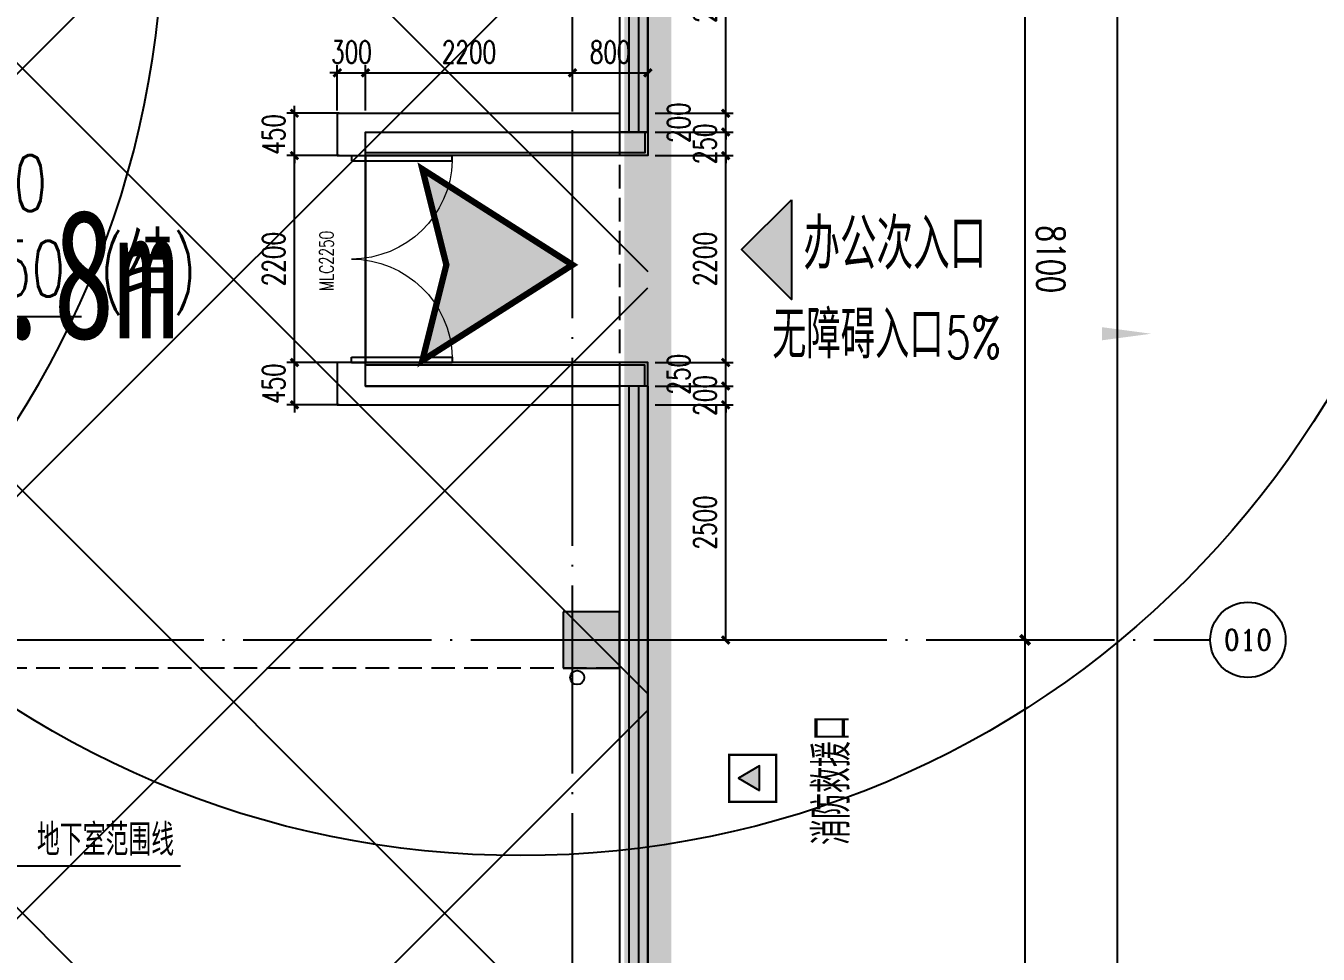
# Model space of a CAD drawing. Extents: x -821772 to -21949, y 506164 to 1049594.
# Drawn here: x -134665 to -120928, y 812279 to 822150 of the extents above; entities that cross this region are included whole.
import ezdxf
from ezdxf.enums import TextEntityAlignment as Align
from ezdxf.xclip import XClip

# ---------------------------------------------------------------- set-up
doc = ezdxf.new("R2010")
doc.units = 0
doc.header["$LTSCALE"] = 1000
doc.header["$MEASUREMENT"] = 0
doc.header["$XCLIPFRAME"] = 2
for name, pattern in [('10平面20250807_t3$0$DASH', [0.35, 0.25, -0.1]), ('10平面20250807_t3$0$DOTE', [2.42, 2, -0.2, 0.02, -0.2]), ('DASH', [0.35, 0.25, -0.1])]:
    doc.linetypes.add(name, pattern=pattern)
doc.layers.get('Defpoints').update_dxf_attribs({"color": 210})
doc.layers.add('1-防火分区线', color=201, linetype='DASH', lineweight=50)
for name, color, linetype in [('10平面20250807_t3$0$10平面$0$WINDOW', 8, 'Continuous'), ('10平面20250807_t3$0$10平面$0$WINDOW_TEXT', 8, 'Continuous'), ('10平面20250807_t3$0$A-AXIS-D', 8, 'Continuous'), ('10平面20250807_t3$0$A-AXIS-DOTE', 8, '10平面20250807_t3$0$DOTE'), ('10平面20250807_t3$0$A-AXIS-DP', 8, 'Continuous'), ('10平面20250807_t3$0$A-AXIS-SYMB', 8, 'Continuous'), ('10平面20250807_t3$0$A-CURTAIN', 8, 'Continuous'), ('10平面20250807_t3$0$A-DRAIN', 8, 'Continuous'), ('10平面20250807_t3$0$A-LIN-V', 8, 'Continuous'), ('10平面20250807_t3$0$A-TEXT', 8, 'Continuous'), ('10平面20250807_t3$0$A-WINDOW', 8, 'Continuous'), ('10平面20250807_t3$0$AS-COLN', 8, 'Continuous'), ('10平面20250807_t3$0$AS-WALL', 8, 'Continuous'), ('10平面20250807_t3$0$AS-结构边线层', 8, 'Continuous'), ('10平面20250807_t3$0$CURTWALL', 8, 'Continuous'), ('10平面20250807_t3$0$FH-line', 8, 'Continuous'), ('10平面20250807_t3$0$FH-tri', 8, 'Continuous'), ('10平面20250807_t3$0$PUB_HATCH', 8, 'Continuous'), ('10平面20250807_t3$0$PUB_TEXT', 8, 'Continuous'), ('10平面20250807_t3$0$RP-N2-01$0$$0$A-WIND-J', 8, 'Continuous'), ('10平面20250807_t3$0$RP-N2-01$0$A-WIND-J', 8, 'Continuous'), ('10平面20250807_t3$0$SB_ZF消火栓', 10, 'Continuous'), ('10平面20250807_t3$0$建-引出', 8, 'Continuous'), ('10平面20250807_t3$0$建-标高', 8, 'Continuous'), ('PUB_HATCH', 8, 'Continuous'), ('SPACE', 7, 'Continuous'), ('指示', 1, 'Continuous')]:
    doc.layers.add(name, color=color, linetype=linetype)
doc.layers.add('10平面20250807_t3$0$A-加建区域', color=8, linetype='Continuous', plot=False)
doc.styles.add('10平面20250807_t3$0$10平面$0$_TCH_WINDOW', font='SIMPLEX', dxfattribs={"height": 3.5, "bigfont": 'GBCBIG'})
doc.styles.add('10平面20250807_t3$0$_TCH_AXIS', font='COMPLEX', dxfattribs={"bigfont": 'GBCBIG'})
doc.styles.add('10平面20250807_t3$0$_TCH_DIM', font='SIMPLEX', dxfattribs={"bigfont": 'GBCBIG'})
doc.styles.add('10平面20250807_t3$0$_TCH_DIM_T3', font='SIMPLEX', dxfattribs={"width": 0.705882, "bigfont": 'GBCBIG'})
doc.styles.add('10平面20250807_t3$0$A-DIM_T3', font='SIMPLEX', dxfattribs={"width": 0.705882, "bigfont": 'GBCBIG'})
doc.styles.add('10平面20250807_t3$0$A-STANDARD', font='SIMPLEX', dxfattribs={"bigfont": 'GBCBIG'})
doc.styles.add('黑体', font='simhei.ttf', dxfattribs={"width": 0.7})
doc.dimstyles.new('10平面20250807_t3$0$_TCH_ARCH&&100', dxfattribs={"dimtxt": 297.5, "dimasz": 100, "dimexe": 100, "dimexo": 100, "dimgap": 126.25, "dimtad": 1, "dimdec": 0, "dimzin": 0, "dimdsep": 46, "dimtxsty": '10平面20250807_t3$0$_TCH_DIM_T3', "dimblk": '10平面20250807_t3$0$_ArchTick', "dimcen": 0.09, "dimclrt": 7, "dimazin": 2, "dimtfac": 1, "dimtdec": 0, "dimtix": 1, "dimtmove": 2, "dimatfit": 3, "dimfxl": 0, "dimtolj": 1, "dimtzin": 0, "dimarcsym": 0})
doc.dimstyles.new('10平面20250807_t3$0$_TCH_ARCH&&80', dxfattribs={"dimtxt": 238, "dimasz": 80, "dimexe": 80, "dimexo": 80, "dimgap": 101, "dimtad": 1, "dimdec": 0, "dimzin": 0, "dimdsep": 46, "dimtxsty": '10平面20250807_t3$0$_TCH_DIM_T3', "dimblk": '10平面20250807_t3$0$_ArchTick', "dimcen": 0.09, "dimclrt": 7, "dimazin": 2, "dimtfac": 1, "dimtdec": 0, "dimtix": 1, "dimtmove": 2, "dimatfit": 3, "dimfxl": 0, "dimtolj": 1, "dimtzin": 0, "dimarcsym": 0})
doc.dimstyles.new('10平面20250807_t3$0$A-DIM&&100', dxfattribs={"dimtxt": 297.5, "dimasz": 100, "dimexe": 100, "dimexo": 100, "dimgap": 126.25, "dimtad": 1, "dimdec": 0, "dimzin": 0, "dimdsep": 46, "dimtxsty": '10平面20250807_t3$0$A-DIM_T3', "dimblk": '10平面20250807_t3$0$_ArchTick', "dimcen": 0.09, "dimclrt": 7, "dimazin": 2, "dimtfac": 1, "dimtdec": 0, "dimtix": 1, "dimtmove": 2, "dimatfit": 3, "dimfxl": 0, "dimtolj": 1, "dimtzin": 0, "dimarcsym": 0})

# ---------------------------------------------------------------- blocks, each defined once
blk = doc.blocks.new('指示')
at = {"layer": '指示'}
blk.add_hatch(color=8, dxfattribs=at).paths.add_polyline_path([(-248568, -61667), (-245540, -56919), (-242513, -61667), (-245540, -60909)])
at = {"layer": '指示', "color": 240, "const_width": 200}
blk.add_lwpolyline([(-248568, -61667), (-245540, -56919), (-242513, -61667), (-245540, -60909)], close=True, dxfattribs=at)
blk = doc.blocks.new('10平面20250807_t3$0$_ArchTick')
at = {"color": 0, "linetype": 'ByBlock', "const_width": 0.4}
blk.add_lwpolyline([(-0.5, -0.5), (0.5, 0.5)], dxfattribs=at)
blk = doc.blocks.new('*D9946')
at = {"layer": '10平面20250807_t3$0$A-AXIS-D', "color": 0, "lineweight": -2}
for p, q in [((95776, 18900), (96792, 18900)), ((96692, 18900), (96692, 10800)), ((95776, 10800), (96792, 10800))]:
    blk.add_line(p, q, dxfattribs=at)
at = {"layer": 'Defpoints', "color": 0}
for p in [(95676, 18900), (95676, 10800), (96692, 10800)]:
    blk.add_point(p, dxfattribs=at)
at = {"layer": '10平面20250807_t3$0$A-AXIS-D', "color": 0, "lineweight": -2, "xscale": 100, "yscale": 100, "zscale": 100}
for p, rotation in [((96692, 18900), 90), ((96692, 10800), 270)]:
    blk.add_blockref('10平面20250807_t3$0$_ArchTick', p, dxfattribs=dict(at, rotation=rotation))
at = {"layer": '10平面20250807_t3$0$A-AXIS-D', "color": 7, "insert": (96967, 14850), "char_height": 297.5, "attachment_point": 5, "rotation": 270, "style": '10平面20250807_t3$0$A-DIM_T3'}
blk.add_mtext('\\A1;8100', dxfattribs=at)
blk = doc.blocks.new('*D9947')
at = {"layer": '10平面20250807_t3$0$A-AXIS-D', "color": 0, "lineweight": -2}
for p, q in [((95776, 10800), (96792, 10800)), ((96692, 10800), (96692, 2700)), ((95776, 2700), (96792, 2700))]:
    blk.add_line(p, q, dxfattribs=at)
at = {"layer": 'Defpoints', "color": 0}
for p in [(95676, 10800), (95676, 2700), (96692, 2700)]:
    blk.add_point(p, dxfattribs=at)
at = {"layer": '10平面20250807_t3$0$A-AXIS-D', "color": 0, "lineweight": -2, "xscale": 100, "yscale": 100, "zscale": 100}
for p, rotation in [((96692, 10800), 90), ((96692, 2700), 270)]:
    blk.add_blockref('10平面20250807_t3$0$_ArchTick', p, dxfattribs=dict(at, rotation=rotation))
at = {"layer": '10平面20250807_t3$0$A-AXIS-D', "color": 7, "insert": (96967, 6750), "char_height": 297.5, "attachment_point": 5, "rotation": 270, "style": '10平面20250807_t3$0$A-DIM_T3'}
blk.add_mtext('\\A1;8100', dxfattribs=at)
blk = doc.blocks.new('*D10008')
at = {"layer": '10平面20250807_t3$0$A-AXIS-D', "color": 0, "lineweight": -2}
for p, q in [((95876, 27700), (97772, 27700)), ((97672, 27700), (97672, -63700)), ((95876, -63700), (97772, -63700))]:
    blk.add_line(p, q, dxfattribs=at)
at = {"layer": 'Defpoints', "color": 0}
for p in [(95776, 27700), (95776, -63700), (97672, -63700)]:
    blk.add_point(p, dxfattribs=at)
at = {"layer": '10平面20250807_t3$0$A-AXIS-D', "color": 0, "lineweight": -2, "xscale": 100, "yscale": 100, "zscale": 100}
for p, rotation in [((97672, 27700), 90), ((97672, -63700), 270)]:
    blk.add_blockref('10平面20250807_t3$0$_ArchTick', p, dxfattribs=dict(at, rotation=rotation))
at = {"layer": '10平面20250807_t3$0$A-AXIS-D', "color": 7, "insert": (97947, -18000), "char_height": 297.5, "attachment_point": 5, "rotation": 270, "style": '10平面20250807_t3$0$_TCH_DIM_T3'}
blk.add_mtext('\\A1;91400', dxfattribs=at)
blk = doc.blocks.new('10平面20250807_t3$0$JYC-1')
at = {"layer": '10平面20250807_t3$0$FH-tri'}
h = blk.add_hatch(color=2, dxfattribs=at)
h.dxf.hatch_style = 1
h.paths.add_polyline_path([(-293091, 351608), (-291841, 350358), (-293091, 350358)])
at = {"layer": '10平面20250807_t3$0$FH-tri', "color": 2}
blk.add_lwpolyline([(-293091, 351608), (-291841, 350358), (-291841, 350358), (-293091, 350358)], close=True, dxfattribs=at)
at = {"layer": '10平面20250807_t3$0$A-TEXT', "style": '10平面20250807_t3$0$A-STANDARD'}
blk.add_text('办公次入口', height=900.2, rotation=45, dxfattribs=at).set_placement((-292068, 350886, 0))
blk = doc.blocks.new('10平面20250807_t3$0$43243')
at = {"layer": '10平面20250807_t3$0$AS-结构边线层'}
blk.add_lwpolyline([(-128054, 783220), (-128054, 818320), (-131054, 818320), (-131054, 821020), (-128054, 821020), (-128054, 832070), (-128354, 832070), (-128354, 832220), (-140254, 832220), (-143954, 832220), (-143954, 741420)], dxfattribs=at)
blk = doc.blocks.new('10平面20250807_t3$0$RP-N2-01$0$$0$xfjy')
at = {"layer": '10平面20250807_t3$0$RP-N2-01$0$$0$A-WIND-J'}
h = blk.add_hatch(color=256, dxfattribs=at)
h.dxf.hatch_style = 1
h.paths.add_polyline_path([(1141876, -26214), (1142135, -26214), (1142005, -25989)])
at = {"layer": '10平面20250807_t3$0$RP-N2-01$0$$0$A-WIND-J', "const_width": 25}
blk.add_lwpolyline([(1141755, -25889), (1141755, -26389), (1142255, -26389), (1142255, -25889)], close=True, dxfattribs=at)
at = {"layer": '10平面20250807_t3$0$RP-N2-01$0$$0$A-WIND-J'}
for points in [[(1141755, -26389), (1142255, -26389), (1142255, -25889), (1141755, -25889)], [(1141876, -26214), (1142135, -26214), (1142005, -25989)]]:
    blk.add_lwpolyline(points, close=True, dxfattribs=at)
blk = doc.blocks.new('10平面20250807_t3$0$RP-N2-01$0$xfjy')
at = {"layer": '10平面20250807_t3$0$RP-N2-01$0$$0$A-WIND-J'}
blk.add_blockref('10平面20250807_t3$0$RP-N2-01$0$$0$xfjy', (0, 0), dxfattribs=at)
blk = doc.blocks.new('10平面20250807_t3$0$1232')
at = {"layer": '10平面20250807_t3$0$RP-N2-01$0$A-WIND-J', "rotation": 90}
blk.add_blockref('10平面20250807_t3$0$RP-N2-01$0$xfjy', (-153079, -327855, 0), dxfattribs=at)
at = {"layer": '10平面20250807_t3$0$A-TEXT', "style": '10平面20250807_t3$0$_TCH_DIM'}
blk.add_text('消防救援口', height=384.1, rotation=90, dxfattribs=at).set_placement((-125907, 813439, 0))
blk = doc.blocks.new('10平面20250807_t3$0$A$C5D961328')
at = {"layer": '10平面20250807_t3$0$A-LIN-V', "ltscale": 500}
blk.add_circle((350, 40), 10001, dxfattribs=at)
blk = doc.blocks.new('10平面20250807_t3$0$234243242332')
at = {"layer": '10平面20250807_t3$0$SB_ZF消火栓', "xscale": -1, "rotation": 180}
blk.add_blockref('10平面20250807_t3$0$A$C5D961328', (-143554, 823360), dxfattribs=at)
at = {"layer": '10平面20250807_t3$0$SB_ZF消火栓', "rotation": 180.0000000027096}
blk.add_blockref('10平面20250807_t3$0$A$C5D961328', (-129054, 823368), dxfattribs=at)
blk = doc.blocks.new('10平面20250807_t3$0$3213121')
at = {"layer": '10平面20250807_t3$0$A-DRAIN', "color": 3}
blk.add_circle((371196, 815220), 75, dxfattribs=at)
blk = doc.blocks.new('10平面20250807_t3$0$w4324323333')
at = {"layer": '10平面20250807_t3$0$AS-COLN'}
for p, q in [((-128354, 815920), (-128954, 815920)), ((-128954, 815920), (-128954, 815320)), ((-128354, 815320), (-128354, 815920)), ((-128954, 815320), (-128354, 815320))]:
    blk.add_line(p, q, dxfattribs=at)
blk = doc.blocks.new('*D11761')
at = {"layer": '10平面20250807_t3$0$A-AXIS-DP', "color": 0, "lineweight": -2}
for p, q in [((-127974, 818120), (-127146, 818120)), ((-127226, 815620), (-127226, 818120)), ((-127974, 815620), (-127146, 815620))]:
    blk.add_line(p, q, dxfattribs=at)
at = {"layer": 'Defpoints', "color": 0}
for p in [(-128054, 818120), (-127226, 818120), (-128054, 815620)]:
    blk.add_point(p, dxfattribs=at)
at = {"layer": '10平面20250807_t3$0$A-AXIS-DP', "color": 0, "lineweight": -2, "xscale": 80, "yscale": 80, "zscale": 80}
for p, rotation in [((-127226, 818120), 90), ((-127226, 815620), 270)]:
    blk.add_blockref('10平面20250807_t3$0$_ArchTick', p, dxfattribs=dict(at, rotation=rotation))
at = {"layer": '10平面20250807_t3$0$A-AXIS-DP', "color": 7, "insert": (-127446, 816870), "char_height": 238, "attachment_point": 5, "rotation": 90, "style": '10平面20250807_t3$0$_TCH_DIM_T3'}
blk.add_mtext('\\A1;2500', dxfattribs=at)
blk = doc.blocks.new('*D11762')
at = {"layer": '10平面20250807_t3$0$A-AXIS-DP', "color": 0, "lineweight": -2}
for p, q in [((-127974, 818320), (-127146, 818320)), ((-127226, 818320), (-127226, 818400)), ((-127226, 818120), (-127226, 818320)), ((-127974, 818120), (-127146, 818120)), ((-127226, 818120), (-127226, 818040))]:
    blk.add_line(p, q, dxfattribs=at)
at = {"layer": 'Defpoints', "color": 0}
for p in [(-128054, 818320), (-127226, 818320), (-128054, 818120)]:
    blk.add_point(p, dxfattribs=at)
at = {"layer": '10平面20250807_t3$0$A-AXIS-DP', "color": 0, "lineweight": -2, "xscale": 80, "yscale": 80, "zscale": 80}
for p, rotation in [((-127226, 818320), 270), ((-127226, 818120), 90)]:
    blk.add_blockref('10平面20250807_t3$0$_ArchTick', p, dxfattribs=dict(at, rotation=rotation))
at = {"layer": '10平面20250807_t3$0$A-AXIS-DP', "color": 7, "insert": (-127446, 818220), "char_height": 238, "attachment_point": 5, "rotation": 90, "style": '10平面20250807_t3$0$_TCH_DIM_T3'}
blk.add_mtext('\\A1;200', dxfattribs=at)
blk = doc.blocks.new('*D11763')
at = {"layer": '10平面20250807_t3$0$A-AXIS-DP', "color": 0, "lineweight": -2}
for p, q in [((-127974, 818570), (-127146, 818570)), ((-127226, 818320), (-127226, 818570)), ((-127974, 818320), (-127146, 818320))]:
    blk.add_line(p, q, dxfattribs=at)
at = {"layer": 'Defpoints', "color": 0}
for p in [(-128054, 818570), (-127226, 818570), (-128054, 818320)]:
    blk.add_point(p, dxfattribs=at)
at = {"layer": '10平面20250807_t3$0$A-AXIS-DP', "color": 0, "lineweight": -2, "xscale": 80, "yscale": 80, "zscale": 80}
for p, rotation in [((-127226, 818570), 90), ((-127226, 818320), 270)]:
    blk.add_blockref('10平面20250807_t3$0$_ArchTick', p, dxfattribs=dict(at, rotation=rotation))
at = {"layer": '10平面20250807_t3$0$A-AXIS-DP', "color": 7, "insert": (-127726, 818445), "char_height": 238, "attachment_point": 5, "rotation": 90, "style": '10平面20250807_t3$0$_TCH_DIM_T3'}
blk.add_mtext('\\A1;250', dxfattribs=at)
blk = doc.blocks.new('*D11764')
at = {"layer": '10平面20250807_t3$0$A-AXIS-DP', "color": 0, "lineweight": -2}
for p, q in [((-127974, 820770), (-127146, 820770)), ((-127226, 818570), (-127226, 820770)), ((-127974, 818570), (-127146, 818570))]:
    blk.add_line(p, q, dxfattribs=at)
at = {"layer": 'Defpoints', "color": 0}
for p in [(-128054, 820770), (-127226, 820770), (-128054, 818570)]:
    blk.add_point(p, dxfattribs=at)
at = {"layer": '10平面20250807_t3$0$A-AXIS-DP', "color": 0, "lineweight": -2, "xscale": 80, "yscale": 80, "zscale": 80}
for p, rotation in [((-127226, 820770), 90), ((-127226, 818570), 270)]:
    blk.add_blockref('10平面20250807_t3$0$_ArchTick', p, dxfattribs=dict(at, rotation=rotation))
at = {"layer": '10平面20250807_t3$0$A-AXIS-DP', "color": 7, "insert": (-127446, 819670), "char_height": 238, "attachment_point": 5, "rotation": 90, "style": '10平面20250807_t3$0$_TCH_DIM_T3'}
blk.add_mtext('\\A1;2200', dxfattribs=at)
blk = doc.blocks.new('*D11765')
at = {"layer": '10平面20250807_t3$0$A-AXIS-DP', "color": 0, "lineweight": -2}
for p, q in [((-127226, 821020), (-127226, 821100)), ((-127974, 821020), (-127146, 821020)), ((-127226, 820770), (-127226, 821020)), ((-127974, 820770), (-127146, 820770)), ((-127226, 820770), (-127226, 820690))]:
    blk.add_line(p, q, dxfattribs=at)
at = {"layer": 'Defpoints', "color": 0}
for p in [(-128054, 821020), (-127226, 821020), (-128054, 820770)]:
    blk.add_point(p, dxfattribs=at)
at = {"layer": '10平面20250807_t3$0$A-AXIS-DP', "color": 0, "lineweight": -2, "xscale": 80, "yscale": 80, "zscale": 80}
for p, rotation in [((-127226, 821020), 270), ((-127226, 820770), 90)]:
    blk.add_blockref('10平面20250807_t3$0$_ArchTick', p, dxfattribs=dict(at, rotation=rotation))
at = {"layer": '10平面20250807_t3$0$A-AXIS-DP', "color": 7, "insert": (-127446, 820895), "char_height": 238, "attachment_point": 5, "rotation": 90, "style": '10平面20250807_t3$0$_TCH_DIM_T3'}
blk.add_mtext('\\A1;250', dxfattribs=at)
blk = doc.blocks.new('*D11766')
at = {"layer": '10平面20250807_t3$0$A-AXIS-DP', "color": 0, "lineweight": -2}
for p, q in [((-127226, 821220), (-127226, 821300)), ((-127974, 821220), (-127146, 821220)), ((-127226, 821020), (-127226, 821220)), ((-127974, 821020), (-127146, 821020)), ((-127226, 821020), (-127226, 820940))]:
    blk.add_line(p, q, dxfattribs=at)
at = {"layer": 'Defpoints', "color": 0}
for p in [(-128054, 821220), (-127226, 821220), (-128054, 821020)]:
    blk.add_point(p, dxfattribs=at)
at = {"layer": '10平面20250807_t3$0$A-AXIS-DP', "color": 0, "lineweight": -2, "xscale": 80, "yscale": 80, "zscale": 80}
for p, rotation in [((-127226, 821220), 270), ((-127226, 821020), 90)]:
    blk.add_blockref('10平面20250807_t3$0$_ArchTick', p, dxfattribs=dict(at, rotation=rotation))
at = {"layer": '10平面20250807_t3$0$A-AXIS-DP', "color": 7, "insert": (-127726, 821120), "char_height": 238, "attachment_point": 5, "rotation": 90, "style": '10平面20250807_t3$0$_TCH_DIM_T3'}
blk.add_mtext('\\A1;200', dxfattribs=at)
blk = doc.blocks.new('*D11767')
at = {"layer": '10平面20250807_t3$0$A-AXIS-DP', "color": 0, "lineweight": -2}
for p, q in [((-127974, 823720), (-127146, 823720)), ((-127226, 821220), (-127226, 823720)), ((-127974, 821220), (-127146, 821220))]:
    blk.add_line(p, q, dxfattribs=at)
at = {"layer": 'Defpoints', "color": 0}
for p in [(-128054, 823720), (-127226, 823720), (-128054, 821220)]:
    blk.add_point(p, dxfattribs=at)
at = {"layer": '10平面20250807_t3$0$A-AXIS-DP', "color": 0, "lineweight": -2, "xscale": 80, "yscale": 80, "zscale": 80}
for p, rotation in [((-127226, 823720), 90), ((-127226, 821220), 270)]:
    blk.add_blockref('10平面20250807_t3$0$_ArchTick', p, dxfattribs=dict(at, rotation=rotation))
at = {"layer": '10平面20250807_t3$0$A-AXIS-DP', "color": 7, "insert": (-127446, 822470), "char_height": 238, "attachment_point": 5, "rotation": 90, "style": '10平面20250807_t3$0$_TCH_DIM_T3'}
blk.add_mtext('\\A1;2500', dxfattribs=at)
blk = doc.blocks.new('*D12237')
at = {"layer": '10平面20250807_t3$0$A-AXIS-DP', "color": 0, "lineweight": -2}
for p, q in [((-131334, 818570), (-131890, 818570)), ((-131810, 818570), (-131810, 818650)), ((-131810, 818120), (-131810, 818570)), ((-131334, 818120), (-131890, 818120)), ((-131810, 818120), (-131810, 818040))]:
    blk.add_line(p, q, dxfattribs=at)
at = {"layer": 'Defpoints', "color": 0}
for p in [(-131810, 818570), (-131254, 818570), (-131254, 818120)]:
    blk.add_point(p, dxfattribs=at)
at = {"layer": '10平面20250807_t3$0$A-AXIS-DP', "color": 0, "lineweight": -2, "xscale": 80, "yscale": 80, "zscale": 80}
for p, rotation in [((-131810, 818570), 270), ((-131810, 818120), 90)]:
    blk.add_blockref('10平面20250807_t3$0$_ArchTick', p, dxfattribs=dict(at, rotation=rotation))
at = {"layer": '10平面20250807_t3$0$A-AXIS-DP', "color": 7, "insert": (-132030, 818345), "char_height": 238, "attachment_point": 5, "rotation": 90, "style": '10平面20250807_t3$0$_TCH_DIM_T3'}
blk.add_mtext('\\A1;450', dxfattribs=at)
blk = doc.blocks.new('*D12238')
at = {"layer": '10平面20250807_t3$0$A-AXIS-DP', "color": 0, "lineweight": -2}
for p, q in [((-131334, 820770), (-131890, 820770)), ((-131810, 818570), (-131810, 820770)), ((-131334, 818570), (-131890, 818570))]:
    blk.add_line(p, q, dxfattribs=at)
at = {"layer": 'Defpoints', "color": 0}
for p in [(-131810, 820770), (-131254, 820770), (-131254, 818570)]:
    blk.add_point(p, dxfattribs=at)
at = {"layer": '10平面20250807_t3$0$A-AXIS-DP', "color": 0, "lineweight": -2, "xscale": 80, "yscale": 80, "zscale": 80}
for p, rotation in [((-131810, 820770), 90), ((-131810, 818570), 270)]:
    blk.add_blockref('10平面20250807_t3$0$_ArchTick', p, dxfattribs=dict(at, rotation=rotation))
at = {"layer": '10平面20250807_t3$0$A-AXIS-DP', "color": 7, "insert": (-132030, 819670), "char_height": 238, "attachment_point": 5, "rotation": 90, "style": '10平面20250807_t3$0$_TCH_DIM_T3'}
blk.add_mtext('\\A1;2200', dxfattribs=at)
blk = doc.blocks.new('*D12239')
at = {"layer": '10平面20250807_t3$0$A-AXIS-DP', "color": 0, "lineweight": -2}
for p, q in [((-131810, 821220), (-131810, 821300)), ((-131334, 821220), (-131890, 821220)), ((-131810, 820770), (-131810, 821220)), ((-131334, 820770), (-131890, 820770)), ((-131810, 820770), (-131810, 820690))]:
    blk.add_line(p, q, dxfattribs=at)
at = {"layer": 'Defpoints', "color": 0}
for p in [(-131810, 821220), (-131254, 821220), (-131254, 820770)]:
    blk.add_point(p, dxfattribs=at)
at = {"layer": '10平面20250807_t3$0$A-AXIS-DP', "color": 0, "lineweight": -2, "xscale": 80, "yscale": 80, "zscale": 80}
for p, rotation in [((-131810, 821220), 270), ((-131810, 820770), 90)]:
    blk.add_blockref('10平面20250807_t3$0$_ArchTick', p, dxfattribs=dict(at, rotation=rotation))
at = {"layer": '10平面20250807_t3$0$A-AXIS-DP', "color": 7, "insert": (-132030, 820995), "char_height": 238, "attachment_point": 5, "rotation": 90, "style": '10平面20250807_t3$0$_TCH_DIM_T3'}
blk.add_mtext('\\A1;450', dxfattribs=at)
blk = doc.blocks.new('*D12240')
at = {"layer": '10平面20250807_t3$0$A-AXIS-DP', "color": 0, "lineweight": -2}
for p, q in [((-128854, 821250), (-128854, 821730)), ((-128054, 821250), (-128054, 821730)), ((-128854, 821650), (-128054, 821650))]:
    blk.add_line(p, q, dxfattribs=at)
at = {"layer": 'Defpoints', "color": 0}
for p in [(-128054, 821650), (-128854, 821170), (-128054, 821170)]:
    blk.add_point(p, dxfattribs=at)
at = {"layer": '10平面20250807_t3$0$A-AXIS-DP', "color": 0, "lineweight": -2, "xscale": 80, "yscale": 80, "zscale": 80, "rotation": 180}
blk.add_blockref('10平面20250807_t3$0$_ArchTick', (-128854, 821650), dxfattribs=at)
at = {"layer": '10平面20250807_t3$0$A-AXIS-DP', "color": 0, "lineweight": -2, "xscale": 80, "yscale": 80, "zscale": 80}
blk.add_blockref('10平面20250807_t3$0$_ArchTick', (-128054, 821650), dxfattribs=at)
at = {"layer": '10平面20250807_t3$0$A-AXIS-DP', "color": 7, "insert": (-128454, 821870), "char_height": 238, "attachment_point": 5, "style": '10平面20250807_t3$0$_TCH_DIM_T3'}
blk.add_mtext('\\A1;800', dxfattribs=at)
blk = doc.blocks.new('*D12241')
at = {"layer": '10平面20250807_t3$0$A-AXIS-DP', "color": 0, "lineweight": -2}
for p, q in [((-131054, 821250), (-131054, 821730)), ((-128854, 821250), (-128854, 821730)), ((-131054, 821650), (-128854, 821650))]:
    blk.add_line(p, q, dxfattribs=at)
at = {"layer": 'Defpoints', "color": 0}
for p in [(-128854, 821650), (-131054, 821170), (-128854, 821170)]:
    blk.add_point(p, dxfattribs=at)
at = {"layer": '10平面20250807_t3$0$A-AXIS-DP', "color": 0, "lineweight": -2, "xscale": 80, "yscale": 80, "zscale": 80, "rotation": 180}
blk.add_blockref('10平面20250807_t3$0$_ArchTick', (-131054, 821650), dxfattribs=at)
at = {"layer": '10平面20250807_t3$0$A-AXIS-DP', "color": 0, "lineweight": -2, "xscale": 80, "yscale": 80, "zscale": 80}
blk.add_blockref('10平面20250807_t3$0$_ArchTick', (-128854, 821650), dxfattribs=at)
at = {"layer": '10平面20250807_t3$0$A-AXIS-DP', "color": 7, "insert": (-129954, 821870), "char_height": 238, "attachment_point": 5, "style": '10平面20250807_t3$0$_TCH_DIM_T3'}
blk.add_mtext('\\A1;2200', dxfattribs=at)
blk = doc.blocks.new('*D12242')
at = {"layer": '10平面20250807_t3$0$A-AXIS-DP', "color": 0, "lineweight": -2}
for p, q in [((-131354, 821250), (-131354, 821730)), ((-131054, 821250), (-131054, 821730)), ((-131354, 821650), (-131434, 821650)), ((-131354, 821650), (-131054, 821650)), ((-131054, 821650), (-130974, 821650))]:
    blk.add_line(p, q, dxfattribs=at)
at = {"layer": 'Defpoints', "color": 0}
for p in [(-131054, 821650), (-131354, 821170), (-131054, 821170)]:
    blk.add_point(p, dxfattribs=at)
at = {"layer": '10平面20250807_t3$0$A-AXIS-DP', "color": 0, "lineweight": -2, "xscale": 80, "yscale": 80, "zscale": 80}
blk.add_blockref('10平面20250807_t3$0$_ArchTick', (-131354, 821650), dxfattribs=at)
at = {"layer": '10平面20250807_t3$0$A-AXIS-DP', "color": 0, "lineweight": -2, "xscale": 80, "yscale": 80, "zscale": 80, "rotation": 180}
blk.add_blockref('10平面20250807_t3$0$_ArchTick', (-131054, 821650), dxfattribs=at)
at = {"layer": '10平面20250807_t3$0$A-AXIS-DP', "color": 7, "insert": (-131204, 821870), "char_height": 238, "attachment_point": 5, "style": '10平面20250807_t3$0$_TCH_DIM_T3'}
blk.add_mtext('\\A1;300', dxfattribs=at)
blk = doc.blocks.new('10平面20250807_t3$0$10平面$0$$DorLib2D$00000002')
for p, q in [((-0.5, 0), (-0.5, 0.4875)), ((-0.475, 0.4875), (-0.5, 0.4875)), ((-0.475, 0), (-0.475, 0.4875)), ((0.475, 0), (0.475, 0.4875)), ((0.475, 0.4875), (0.5, 0.4875)), ((0.5, 0), (0.5, 0.4875)), ((-0.5, 0), (-0.475, 0)), ((0.5, 0), (0.475, 0))]:
    blk.add_line(p, q)
at = {"lineweight": 13}
for centre, start, end in [((-0.4875, 0), 0, 88.53072), ((0.4875, 0), 91.46928, 180)]:
    blk.add_arc(centre, 0.4875, start, end, dxfattribs=at)
blk = doc.blocks.new('10平面20250807_t3$0$dote')
at = {"layer": '10平面20250807_t3$0$A-AXIS-D'}
blk.add_circle((99061.5, 10801.1), 400, dxfattribs=at)
at = {"layer": '10平面20250807_t3$0$A-AXIS-DOTE'}
for p, q in [((91882.2, -264080), (91882.2, 36662.3)), ((76282.2, 10800), (98661.5, 10800))]:
    blk.add_line(p, q, dxfattribs=at)
at = {"layer": '10平面20250807_t3$0$PUB_TEXT', "style": '10平面20250807_t3$0$_TCH_AXIS'}
blk.add_text('010', height=220.59, dxfattribs=at).set_placement((98804.1, 10690.8), (99318.8, 10690.8), align=Align.FIT)
at = {"layer": '10平面20250807_t3$0$A-AXIS-D'}
for base, p1, p2, dimstyle, picture, middle in [((97671.9, -63700), (95776.4, 27700), (95776.4, -63700), '10平面20250807_t3$0$_TCH_ARCH&&100', '*D10008', (97946.9, -18000)), ((96692.2, 10800), (95676.4, 18900), (95676.4, 10800), '10平面20250807_t3$0$A-DIM&&100', '*D9946', (96967.2, 14850)), ((96692.2, 2700), (95676.4, 10800), (95676.4, 2700), '10平面20250807_t3$0$A-DIM&&100', '*D9947', (96967.2, 6750))]:
    dim = blk.add_linear_dim(base=base, p1=p1, p2=p2, angle=270, dimstyle=dimstyle, override={"dimgap": 0}, dxfattribs=at)
    dim.commit()
    dim.dimension.update_dxf_attribs({"geometry": picture, "text_midpoint": middle, "dimtype": 129, "text_rotation": 270})
blk = doc.blocks.new('10平面20250807_t3')
at = {"layer": '10平面20250807_t3$0$PUB_HATCH'}
blk.add_hatch(color=256, dxfattribs=at).paths.add_polyline_path([(-128954.2, 815320), (-128354.2, 815320), (-128354.2, 815920), (-128954.2, 815920)])
at = {"layer": '10平面20250807_t3$0$10平面$0$WINDOW'}
blk.add_line((-131054.2, 820770), (-131054.2, 818570), dxfattribs=at)
at = {"layer": '10平面20250807_t3$0$A-AXIS-SYMB'}
blk.add_lwpolyline([(-124161.9, 818875.8, 0, 0, 0), (-122701.9, 818875.8, 0, 140, 0), (-123226.9, 818875.8, 0, 0, 0)], format="xyseb", dxfattribs=at)
at = {"layer": '10平面20250807_t3$0$A-CURTAIN'}
for points in [[(-128054.2, 821020), (-128054.2, 820770), (-131054.2, 820770)], [(-128084.2, 821020), (-128084.2, 820800), (-131054.2, 820800)], [(-128054.2, 818320), (-128054.2, 818570), (-131054.2, 818570)], [(-128084.2, 818320), (-128084.2, 818540), (-131054.2, 818540)]]:
    blk.add_lwpolyline(points, dxfattribs=at)
at = {"layer": '10平面20250807_t3$0$A-WINDOW', "linetype": '10平面20250807_t3$0$DASH'}
blk.add_lwpolyline([(-143954.2, 832220), (-128354.2, 832220), (-128354.2, 815320), (-143954.2, 815320)], close=True, dxfattribs=at)
at = {"layer": '10平面20250807_t3$0$AS-WALL'}
for p, q in [((-131354.2, 821220), (-128354.2, 821220)), ((-131354.2, 821220), (-131354.2, 820770)), ((-131054.2, 821020), (-128354.2, 821020)), ((-131054.2, 820770), (-131054.2, 821020)), ((-131354.2, 820770), (-131054.2, 820770)), ((-131054.2, 818570), (-131354.2, 818570)), ((-131354.2, 818570), (-131354.2, 818120)), ((-131054.2, 818320), (-131054.2, 818570)), ((-131054.2, 818320), (-128354.2, 818320)), ((-131354.2, 818120), (-128354.2, 818120))]:
    blk.add_line(p, q, dxfattribs=at)
at = {"layer": '10平面20250807_t3$0$CURTWALL'}
for p, q in [((-128354.2, 823420), (-128354.2, 821120)), ((-128254.2, 823420), (-128254.2, 821120)), ((-128154.2, 823420), (-128154.2, 821120)), ((-128054.2, 823420), (-128054.2, 821120)), ((-128354.2, 821120), (-128354.2, 821020)), ((-128254.2, 821120), (-128254.2, 821020)), ((-128154.2, 821120), (-128154.2, 821020)), ((-128054.2, 821120), (-128054.2, 821020)), ((-128054.2, 821020), (-128354.2, 821020)), ((-128354.2, 818320), (-128354.2, 818220)), ((-128054.2, 818320), (-128354.2, 818320)), ((-128254.2, 818320), (-128254.2, 818220)), ((-128154.2, 818320), (-128154.2, 818220)), ((-128054.2, 818320), (-128054.2, 818220)), ((-128354.2, 818220), (-128354.2, 783220)), ((-128254.2, 818220), (-128254.2, 783220)), ((-128154.2, 818220), (-128154.2, 783220)), ((-128054.2, 818220), (-128054.2, 783220))]:
    blk.add_line(p, q, dxfattribs=at)
at = {"layer": '10平面20250807_t3$0$建-引出'}
blk.add_line((-134790, 813220), (-133020, 813220), dxfattribs=at)
at = {"layer": '10平面20250807_t3$0$建-标高'}
blk.add_line((-137594.1, 819060), (-134074.1, 819060), dxfattribs=at)
blk.add_blockref('10平面20250807_t3$0$1232', (0, 0))
at = {"layer": '10平面20250807_t3$0$10平面$0$WINDOW'}
ref = blk.add_blockref('10平面20250807_t3$0$10平面$0$$DorLib2D$00000002', (-131204.2, 819670), dxfattribs=dict(at, xscale=-2200, yscale=2200, zscale=300, rotation=270.0000000014829))
ref.add_attrib('A', 'MLC2250', (-131395.6, 819330), dxfattribs={"layer": '10平面20250807_t3$0$10平面$0$WINDOW_TEXT', "ltscale": 500, "height": 148.75, "rotation": 90, "style": '10平面20250807_t3$0$10平面$0$_TCH_WINDOW', "width": 0.705882})
at = {"layer": '10平面20250807_t3$0$A-WINDOW'}
blk.add_blockref('10平面20250807_t3$0$43243', (0, 0), dxfattribs=at)
at = {"layer": '10平面20250807_t3$0$A-加建区域'}
blk.add_blockref('10平面20250807_t3$0$3213121', (-500000, 0), dxfattribs=at)
at = {"layer": '10平面20250807_t3$0$AS-COLN'}
blk.add_blockref('10平面20250807_t3$0$w4324323333', (0, 0), dxfattribs=at)
at = {"layer": '10平面20250807_t3$0$AS-WALL'}
blk.add_blockref('10平面20250807_t3$0$dote', (-220736.4, 804820), dxfattribs=at)
at = {"layer": '10平面20250807_t3$0$FH-line', "xscale": 0.6000000000000002, "yscale": 0.6000000000000002, "zscale": 0.6000000000000002, "rotation": 315.0000000000014}
blk.add_blockref('10平面20250807_t3$0$JYC-1', (-151354.2, 546777.7), dxfattribs=at)
at = {"layer": '10平面20250807_t3$0$SB_ZF消火栓', "linetype": 'Continuous'}
blk.add_blockref('10平面20250807_t3$0$234243242332', (0, 0), dxfattribs=at)
at = {"layer": '10平面20250807_t3$0$PUB_TEXT', "width": 0.705882}
for s, height, style, p in [('%%P0.000', 595, '10平面20250807_t3$0$A-STANDARD', (-136454.1, 820180)), ('(', 595, '10平面20250807_t3$0$A-STANDARD', (-133874.1, 819270)), (')', 595, '10平面20250807_t3$0$A-STANDARD', (-133102.6, 819270)), ('-0.050', 595, '10平面20250807_t3$0$A-STANDARD', (-136334.1, 819270)), ('5%', 446.25, '10平面20250807_t3$0$_TCH_DIM', (-124889.4, 818613.3))]:
    blk.add_text(s, height=height, dxfattribs=dict(at, style=style)).set_placement(p)
at = {"layer": '10平面20250807_t3$0$PUB_TEXT'}
for s, height, style, p in [('结', 675.2, '10平面20250807_t3$0$A-STANDARD', (-133594.1, 819270)), ('无障碍入口', 506.38, '10平面20250807_t3$0$_TCH_DIM', (-126732.5, 818613.3)), ('地下室范围线', 337.59, '10平面20250807_t3$0$A-STANDARD', (-134547.3, 813325))]:
    blk.add_text(s, height=height, dxfattribs=dict(at, style=style)).set_placement(p)
at = {"layer": '10平面20250807_t3$0$A-AXIS-DP'}
for p1, p2, distance, picture, middle in [((-128054.2, 821220), (-128054.2, 823720), -828.4, '*D11767', (-127445.8, 822470)), ((-131354.2, 821170), (-131054.2, 821170), 480, '*D12242', (-131204.2, 821870)), ((-131054.2, 821170), (-128854.2, 821170), 480, '*D12241', (-129954.2, 821870)), ((-128854.2, 821170), (-128054.2, 821170), 480, '*D12240', (-128454.2, 821870)), ((-131254.2, 820770), (-131254.2, 821220), 555.5, '*D12239', (-132029.7, 820995)), ((-128054.2, 820770), (-128054.2, 821020), -828.4, '*D11765', (-127445.8, 820895)), ((-131254.2, 818570), (-131254.2, 820770), 555.5, '*D12238', (-132029.7, 819670)), ((-128054.2, 818570), (-128054.2, 820770), -828.4, '*D11764', (-127445.8, 819670)), ((-131254.2, 818120), (-131254.2, 818570), 555.5, '*D12237', (-132029.7, 818345)), ((-128054.2, 818120), (-128054.2, 818320), -828.4, '*D11762', (-127445.8, 818220)), ((-128054.2, 815620), (-128054.2, 818120), -828.4, '*D11761', (-127445.8, 816870))]:
    dim = blk.add_aligned_dim(p1=p1, p2=p2, distance=distance, dimstyle='10平面20250807_t3$0$_TCH_ARCH&&80', dxfattribs=at)
    dim.commit()
    dim.dimension.update_dxf_attribs({"geometry": picture, "text_midpoint": middle})
for base, p1, p2, picture, middle in [((-127225.8, 821220), (-128054.2, 821020), (-128054.2, 821220), '*D11766', (-127725.8, 821120)), ((-127225.8, 818570), (-128054.2, 818320), (-128054.2, 818570), '*D11763', (-127725.8, 818445))]:
    dim = blk.add_linear_dim(base=base, p1=p1, p2=p2, angle=90, dimstyle='10平面20250807_t3$0$_TCH_ARCH&&80', dxfattribs=at)
    dim.commit()
    dim.dimension.update_dxf_attribs({"geometry": picture, "text_midpoint": middle, "dimtype": 129})

msp = doc.modelspace()

# ---------------------------------------------------------------- block references
at = {"ltscale": 100}
ref = msp.add_blockref('10平面20250807_t3', (0, 0), dxfattribs=at)
XClip(ref).set_block_clipping_path([(-386212.6353242097, 506163.79756496), (-21948.7593967821, 884998.2285294847)])

# ---------------------------------------------------------------- next in the draw order: hatches: boundary and pattern name
at = {"layer": 'PUB_HATCH', "ltscale": 5000}
h = msp.add_hatch(dxfattribs=at)
h.set_pattern_fill('ANSI37', color=8, scale=2000)
h.set_pattern_definition([(45, (0, 0), (-2245.064, 2245.064), []), (135, (0, 0), (-2245.064, -2245.064), [])])
h.paths.add_polyline_path([(-98054.2, 823320), (-113954.2, 823320), (-113954.2, 832520), (-112854.2, 832520), (-112854.2, 832220), (-110054.2, 832220), (-110054.2, 832520), (-98054.2, 832520)])
h.paths.add_polyline_path([(-143954.2, 832520), (-128054.2, 832520), (-128054.2, 782620), (-131454.2, 782620), (-131454.2, 774770), (-128054.2, 774770), (-128054.2, 741220), (-140054.2, 741220), (-140054.2, 741720), (-142854.2, 741720), (-142854.2, 741220), (-143954.2, 741220), (-143954.2, 823320)])

# ---------------------------------------------------------------- next in the draw order: linework, layer by layer
at = {"layer": '1-防火分区线', "color": 1, "linetype": 'DASH', "ltscale": 5, "const_width": 500}
msp.add_lwpolyline([(-143954.2, 832520), (-128054.2, 832520), (-128054.2, 782620), (-131454.2, 782620), (-131454.2, 774770), (-128054.2, 774770), (-128054.2, 741220), (-140054.2, 741220), (-140054.2, 741720), (-142854.2, 741720), (-142854.2, 741220), (-143954.2, 741220), (-143954.2, 823320)], close=True, dxfattribs=at)

# ---------------------------------------------------------------- next in the draw order: block references
at = {"layer": '指示', "xscale": -0.3359999999217689, "yscale": 0.3359999999217689, "zscale": 0.3359999999217689, "rotation": 269.999955524289}
msp.add_blockref('指示', (-109729.5, 902109.7), dxfattribs=at)

# ---------------------------------------------------------------- next in the draw order: texts
at = {"layer": 'SPACE', "style": '黑体', "width": 0.7}
msp.add_text('EW=1.8m', height=1375.11, dxfattribs=at).set_placement((-137648.1, 818825.6))

doc.saveas('drawing.dxf')
